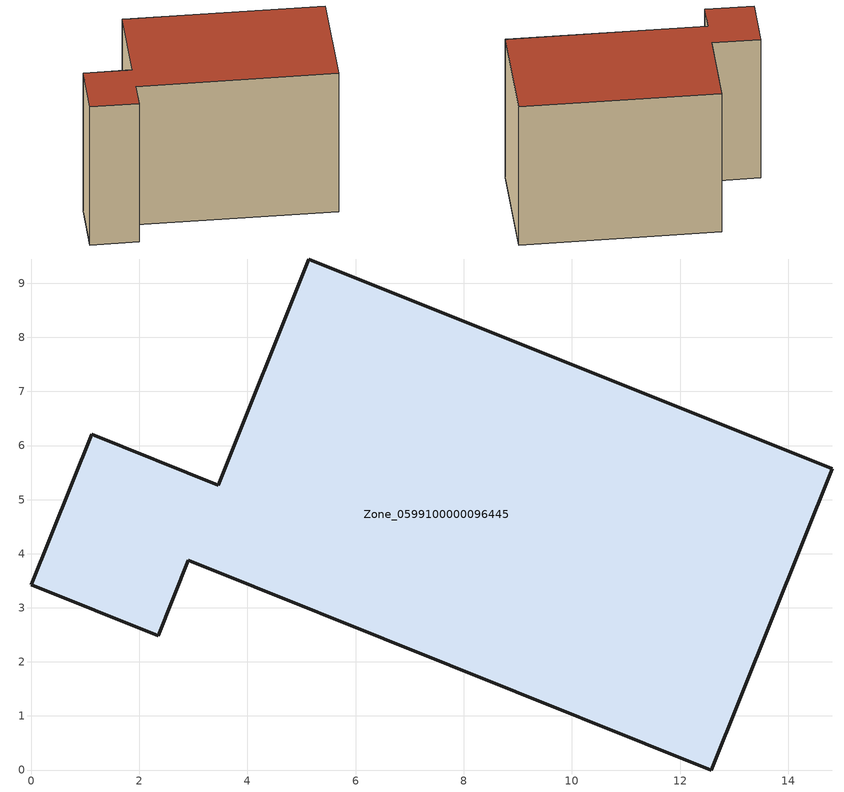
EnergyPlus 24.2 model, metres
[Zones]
Zone_0599100000096445
 floor ground (C_G): 2.91,3.88 2.35,2.48 0,3.42 1.12,6.21 3.46,5.27 5.14,9.45 14.82,5.57 12.58,0 z0
 wall outside (C_F): 2.35,2.48 2.91,3.88 12.58,0 14.82,5.57 5.14,9.45 3.46,5.27 1.12,6.21 0,3.42 2.35,2.48 z0:8.62
 roof outside (C_R): 2.91,3.88 12.58,0 14.82,5.57 5.14,9.45 3.46,5.27 1.12,6.21 0,3.42 2.35,2.48 z8.62
[BUILDING]
Pand.0599100000096445: North Axis=0; Terrain=City; Loads Convergence Tolerance Value=0.04; Temperature Convergence Tolerance Value=0.4; Solar Distribution=FullExterior; Maximum Number of Warmup Days=25; Minimum Number of Warmup Days=1
[Site:Location]
Rotterdam.The.Hague.AP_ZH_NLD Design_Conditions: Latitude=51.96; Longitude=4.45; Time Zone=1; Elevation=-4.5
[SITE:GROUNDTEMPERATURE:BUILDINGSURFACE]
18, 18, 18, 18, 18, 18, 18, 18, 18, 18, 18, 18
[MATERIAL] Thermal Absorptance=0.9; Solar Absorptance=0.7; Visible Absorptance=0.7
Name | Roughness | Thickness | Conductivity | Density | Specific Heat
G.TI.1975-1991 | MediumSmooth | 0.15 | 0.288461 | 540 | 1210
F.TI.1975-1991 | Rough | 0.3 | 0.230769 | 1920 | 840
R.TI.1975-1991 | MediumRough | 0.2 | 0.153846 | 1500 | 1000
[CONSTRUCTION]
C_G: G.TI.1975-1991
C_F: F.TI.1975-1991
C_R: R.TI.1975-1991
[ZONE]
Zone_0599100000096445: Type=1; Multiplier=1; Ceiling Height=Autocalculate; Volume=Autocalculate; Floor Area=autocalculate; Part of Total Floor Area=Yes
[ZONEINFILTRATION:DESIGNFLOWRATE]
Infil_Zone_0599100000096445: Zone or ZoneList or Space or SpaceList=Zone_0599100000096445; Schedule=AlwaysOn; Design Flow Rate Calculation Method=Flow/Area; Flow Rate per Floor Area=0.003; Constant Term Coefficient=1; Temperature Term Coefficient=0; Velocity Term Coefficient=0; Velocity Squared Term Coefficient=0
[HVACTEMPLATE:ZONE:IDEALLOADSAIRSYSTEM]
Zone_0599100000096445: Maximum Heating Supply Air Temperature=50; Minimum Cooling Supply Air Temperature=13; Maximum Heating Supply Air Humidity Ratio=0.0156; Minimum Cooling Supply Air Humidity Ratio=0.0077; Heating Limit=NoLimit; Cooling Limit=NoLimit; Dehumidification Control Type=ConstantSensibleHeatRatio; Cooling Sensible Heat Ratio=0.7; Dehumidification Setpoint=60; Humidification Control Type=None; Humidification Setpoint=30; Outdoor Air Method=None; Outdoor Air Flow Rate per Person=0.00944; Outdoor Air Flow Rate per Zone Floor Area=0; Outdoor Air Flow Rate per Zone=0; Demand Controlled Ventilation Type=None; Outdoor Air Economizer Type=NoEconomizer; Heat Recovery Type=None; Sensible Heat Recovery Effectiveness=0.7; Latent Heat Recovery Effectiveness=0.65
[ZONECONTROL:THERMOSTAT]
ThermostatControl_Zone_0599100000096445: Zone or ZoneList=Zone_0599100000096445; Control Type Schedule=DualSetpointControlType; Control 1=Thermostat_Zone_0599100000096445; Temperature Difference Between Cutout And Setpoint=0
[THERMOSTATSETPOINT:DUALSETPOINT]
Thermostat_Zone_0599100000096445: Heating Setpoint Temperature Schedule=HeatingSetpoint_Zone_0599100000096445; Cooling Setpoint Temperature Schedule=CoolingSetpoint_Zone_0599100000096445
[SCHEDULE:COMPACT]
HeatingSetpoint_Zone_0599100000096445: Through: 12/31, For: AllDays, Until: 24:00, 21
CoolingSetpoint_Zone_0599100000096445: Through: 12/31, For: AllDays, Until: 24:00, 24
DualSetpointControlType: Through: 12/31, For: AllDays, Until: 24:00, 4
AlwaysOn: Through: 12/31, For: AllDays, Until: 24:00, 1
